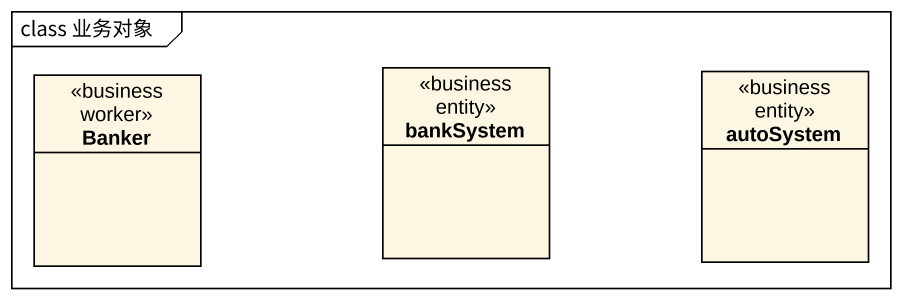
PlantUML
@startuml
mainframe class 业务对象
hide circle
hide empty members
class Banker <<business worker>>
class bankSystem <<business entity>>
class autoSystem <<business entity>>
@enduml
